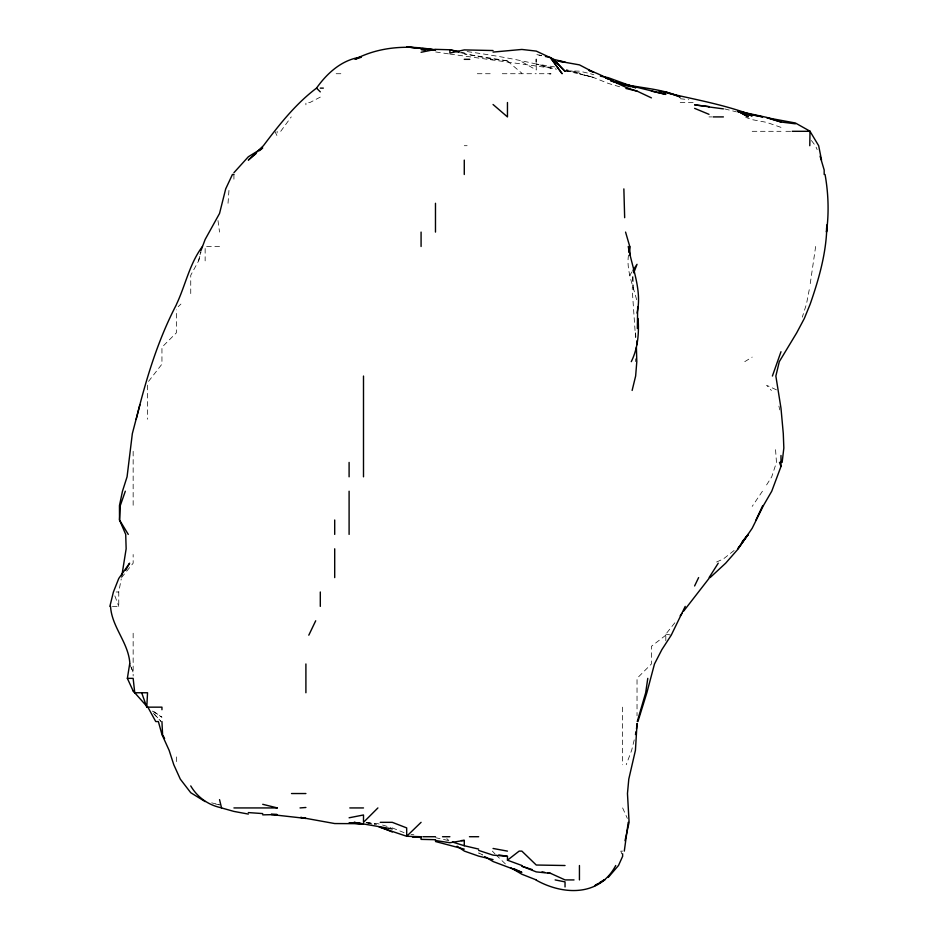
<?xml version="1.0" encoding="UTF-8"?>
<svg xmlns="http://www.w3.org/2000/svg" width="938" height="938" viewBox="0 0 938 938"><rect width="100%" height="100%" fill="white"/><g stroke="black" fill="none" stroke-linecap="round" stroke-linejoin="round"><path stroke-width="0.7" stroke-dasharray="4.69 3.52" d="M632.763 276.71L632.224 289.666L635.507 337.176M635.389 361.646L635.518 358.773M228.028 203.288L229.06 188.89M815.65 246.483L809.775 286.817M628.483 255.113C626.174 270.414 633.056 285.316 636.656 299.961M112.408 606.382L118.763 606.382L118.763 591.984L121.26 578.898M809.248 289.666L806.469 304.064L802.307 317.15M190.742 293.594L190.742 275.268L198.61 260.87L200.732 251.712M634.24 739.871L631.649 750.341L626.221 764.74M198.61 260.87L201.049 251.712M766.592 484.923L771.716 476.821L776.465 462.422L775.445 448.024M632.189 271.621L629.773 275.268L631.802 275.268M762.442 491.219L752.194 506.379M280.732 131.308L291.261 116.91M665.816 640.76L665.816 634.147L676.439 620.78M121.518 577.597L133.149 563.199L133.149 554.51M148.532 381.414L161.946 364.132L161.946 347.248L176.344 332.861L176.344 309.868M178.173 306.691L180.928 304.064M734.114 550.489L723.397 558.931L713.959 563.199M744.772 361.646L752.194 357.108M320.304 97.106L309.927 102.512L305.905 102.512L305.905 104.833M459.948 52.798L464.275 52.68M336.156 73.727L341.983 73.727M477.29 73.727L493.06 73.727M502.264 73.727L536.255 73.727M539.315 73.727L550.641 73.727M680.214 102.512L694.612 102.512M708.999 116.91L711.79 116.91M752.194 131.308L780.991 131.308M785.892 131.308L791.32 131.308M464.275 145.707L467.124 145.707M219.539 246.483L205.141 246.483L205.141 260.87M116.136 591.984L118.763 591.984M665.816 635.178L651.418 646.305L651.418 663.963L637.031 678.362L637.031 715.8M622.633 851.118L620.804 851.118L622.175 855.022M566.482 70.831L579.438 71.159L589.111 73.399M366.371 822.603L377.897 823.693L390.982 827.504M467.147 51.59C497.187 55.811 527.297 60.982 556.41 69.318M449.877 54.052L555.882 68.767M680.214 98.713L688.844 99.745M448.434 53.853L432.594 51.496M566.482 71.007L579.438 72.953L566.353 69.658M411.008 834.363L413.881 834.797M366.371 822.79L375.012 824.185M665.816 634.147L671.233 635.178M366.16 822.333L376.584 824.396M541.484 55.623L536.255 54.474L541.484 55.741M435.478 837.657L448.563 840.554M215.611 803.983L219.539 804.874L211.683 802.834M554.569 66.903L536.255 64.03L550.641 68.333M724.711 108.925L736.494 111.88M565.039 70.596L593.836 77.408L579.438 73.727L593.836 77.631L608.234 83.388L621.319 87.281M461.66 52.868L464.275 53.548M590.494 73.727L593.836 74.759M367.462 822.743L372.679 824.42M780.991 127.369L766.592 122.362L752.194 119.665L745.733 117.367M392.283 827.891L404.067 832.651M482.589 854.776L478.661 852.97L482.261 855.104M776.488 389.868L766.592 385.26L771.399 390.443M521.856 61.744L536.255 69.998L536.255 63.456M152.355 711.063L161.946 717.218L152.355 710.512M507.458 61.017L521.856 73.223M446.781 838.607L448.845 840.483M495.065 854.014L492.368 851.118M496.061 854.975L507.059 865.516M153.386 713.326L161.172 721.557L153.574 713.326M811.393 140.501L815.427 145.707L817.174 149.634M274.811 131.308L277.12 135.963L277.12 131.308M622.633 807.935L627.334 818.405M130.171 665.171L133.149 672.37L130.347 665.171M114.87 595.911L118.763 606.382M778.903 406.107L779.795 409.906M217.991 220.571L219.539 232.085M632.904 276.71L633.666 289.666M622.633 707.158L622.633 764.74M233.925 174.491L233.925 181.515M176.344 756.919L176.344 764.74M147.547 385.143L147.547 419.227M133.149 451.319L133.149 505.605M133.149 633.22L133.149 675.97M507.458 60.841L493.06 59.223L464.275 53.841L507.458 60.841M493.06 59.786L490.504 59.329L493.06 59.821M635.847 337.176L635.601 332.861L635.741 337.176"/><path stroke-width="1.41" d="M809.775 145.707L810.01 131.308L792.211 131.308M826.577 227.758L826.472 232.085C829.11 212.949 828.418 193.498 825.065 174.491M161.946 709.726L161.946 707.158L146.785 707.158L147.547 692.76L134.744 692.76L133.149 690.954L127.369 678.362L129.667 663.963M637.031 723.726L635.425 750.341L628.788 779.138L627.463 793.536L629.093 822.333L625.013 840.729M637.336 328.535L637.676 306.937M628.226 822.333L624.298 851.118M631.286 361.646C637.899 348.221 639.177 333.189 638.063 318.463M782.14 462.422L783.84 448.024L783.289 433.626L780.991 408.276L775.855 376.044L779.302 361.646L796.69 332.861L804.335 318.463L810.198 304.064C819.038 278.609 826.648 252.029 826.847 224.886M647.783 678.362L645.684 692.76L637.265 721.557M628.906 252.24L629.75 246.483L625.564 232.085M121.776 576.155L126.149 548.8L125.704 534.402L119.525 520.004L119.454 505.605L122.468 491.219L127.064 476.821L132.34 433.626L139.868 404.841M635.472 734.548L635.987 731.746M636.503 728.943L637.031 723.843M637.031 313.104C642.295 290.721 632.271 268.315 628.249 246.483M201.037 250.399L205.141 239.483L219.539 213.454L225.695 188.89L232.425 174.491L233.925 174.491M136.198 419.227C145.871 379.925 157.549 340.811 176.344 304.791L176.602 304.064C185.572 284.988 189.558 263.672 202.444 246.483M632.13 390.443L635.636 376.044L636.808 361.646L636.398 347.248M637.934 721.557L646.857 692.76L654.49 663.963L661.9 649.577L671.233 635.178L685.232 606.382M772.396 376.044L780.991 351.715M780.991 455.493L780.991 466.456L771.74 491.219L763.403 505.605L752.194 528.258L737.796 549.351L725.649 563.199L710.113 577.597M125.317 491.219L120.287 505.605L119.525 520.004L128.272 534.402M633.748 272.841L637.031 264.317L632.998 270.402M755.969 520.004L762.711 505.605M308.801 635.178L315.707 620.78M694.612 585.957L698.611 577.597M125.563 570.398L129.608 563.199L118.763 578.476L113.416 591.984L109.875 606.382L110.543 606.382C111.739 627.276 128.787 642.788 129.878 663.963M709.093 577.597L718.227 563.199M748.149 534.402L737.796 548.8L748.231 534.402L742.146 541.73M615.727 865.516C599.546 896.435 563.574 895.438 536.255 880.184M680.214 615.785L681.949 613.429M683.673 611.084L708.999 578.441M608.234 877.429L618.482 865.516L622.633 856.324L622.633 853.721M256.074 153.551L248.324 160.105L263.402 145.707C279.231 124.766 295.411 104.048 316.528 88.125C327.139 73.094 341.971 59.692 360.86 57.124M233.925 172.698L248.324 156.787L262.722 147.934L259.404 150.748M377.897 807.935L363.498 822.333L363.498 814.97L349.1 817.795M421.08 822.333L406.682 836.274L379.198 827.035M521.856 865.481L507.458 860.193L519.136 851.118L521.856 851.118L536.255 865.024L565.039 865.516M594.962 885.554L597.213 884.147M599.476 882.728L603.978 879.914M595.067 885.554L604.869 879.914M361.071 57.312L355.01 59.329C379.515 46.454 408.651 44.79 435.478 50.124L422.522 48.6M421.08 52.282L435.478 49.362L449.877 49.773L459.034 51.625M478.661 849.089L464.275 845.724L464.275 840.389L449.877 842.734L435.478 840.507L435.478 839.698L421.08 839.369L421.08 836.719L406.682 836.274L406.682 827.902L392.283 822.333L380.23 822.333M300.031 807.935L305.905 807.489M493.06 52.082L521.856 49.444L536.255 51.098L550.641 57.816L562.12 73.727L550.641 57.968M461.39 840.554L464.275 840.389M262.722 814.852L277.12 814.547L271.363 814.149M464.275 59.329L469.786 59.329M549.715 73.727L550.641 73.727M320.304 88.125L323.34 88.125M713.103 116.91L723.397 116.91M780.991 462.422L779.501 462.422L780.991 466.456M127.369 678.362L133.149 678.362L134.744 692.76L146.633 706.126M291.507 793.536L305.905 793.536M233.925 807.935L277.12 807.935M349.804 807.935L363.498 807.935M421.08 836.719L412.216 836.719L421.08 837.505M422.85 836.719L435.478 836.719M442.537 836.719L449.877 836.719M469.457 836.719L478.661 836.719M574.033 879.914L565.039 879.914L550.641 873.372L547.769 872.879M435.478 49.62L421.08 49.48L425.406 50.242M493.06 50.535L464.275 49.902L449.877 53.067L449.877 49.773L459.034 52.176M248.324 812.578L262.722 813.586M277.39 807.935L262.722 804.3M507.458 860.193L507.458 856.347L493.06 855.139L478.661 850.426M363.498 824.115L349.1 822.802L362.056 823.705L334.702 823.552L300.676 817.408L305.905 818.428L271.363 814.559M422.522 48.565L435.478 49.831M550.641 873.372L536.255 871.894L521.856 866.196L532.327 869.632M708.999 106.592L694.612 104.88L708.999 106.756M809.775 131.074L795.389 122.995L766.592 117.684L780.991 122.01L795.389 123.816M708.999 106.955L723.397 108.867M658.617 90.951C689.407 98.572 721.146 103.602 750.881 114.729M392.283 828.922L354.06 822.333L362.15 823.857M498.817 854.917L507.458 856.347M542.012 871.906L544.884 872.399M744.995 113.475L762.7 116.91L737.796 111.622L752.194 115.878L737.796 111.071L748.219 116.91L737.796 110.883M493.06 848.468L507.458 851.118M248.324 814.078L233.925 811.417L219.539 807.372A45.681 45.681 0 0 1 190.742 785.915M600.379 76.166L608.234 77.678L635.718 87.691M555.132 879.914L565.039 881.884L565.039 886.973M623.934 84.268C642.765 88.313 662.38 88.934 680.214 96.989L665.816 91.959M545.412 56.479L550.641 57.617L553.479 59.329L565.039 71.335L553.479 59.329L565.039 62.096L557.84 61.029L579.438 64.874L593.836 72.355L588.607 70.327M651.418 91.092L665.816 94.41L610.849 80.903L630.488 86.73M625.88 88.453L637.031 91.103L651.418 97.88M493.06 859.595L478.661 856.124L464.404 851.118L457.076 846.228M464.275 849.148L435.478 841.527M623.934 84.385L635.718 87.75M750.881 114.87L737.796 111.106L766.592 117.356L780.991 122.01M637.031 91.103C619.995 86.519 605.385 75.732 588.607 70.221M452.491 842.043L464.275 845.724M536.255 879.914L521.856 874.239L511.058 867.908M379.198 826.636L392.283 831.983M694.612 108.362L708.999 114.33M514.001 868.764L521.856 872.34L493.06 861.518L484.665 856.535M205.141 801.58L190.742 792.716L180.307 779.138L173.788 764.74L169.133 750.341L161.946 734.513L158.37 721.557L155.743 721.557L147.876 707.158M493.06 104.505L507.458 116.91L507.458 102.512M133.149 690.954L135.154 692.76M316.528 88.125L320.304 91.877M810.01 131.308L818.663 145.707L821.536 160.105M163.282 735.955L164.596 738.569M820.082 156.177L824.174 169.989L824.174 174.491M141.661 692.76L146.785 707.158M219.539 799.633L221.544 807.935M161.946 721.557L162.649 735.955M624.661 217.686L623.864 188.89M629.75 246.483L629.961 255.113M637.031 340.752L637.031 344.692M579.438 865.516L579.438 879.914M536.255 59.329L536.255 61.955M464.275 160.105L464.275 174.491M435.478 203.288L435.478 232.085M421.08 232.085L421.08 246.483M363.498 376.044L363.498 476.821M349.1 462.422L349.1 476.821M349.1 491.219L349.1 534.402M334.702 520.004L334.702 534.402M334.702 548.8L334.702 577.597M320.304 591.984L320.304 606.382M305.905 663.963L305.905 692.76M419.638 48.284L406.682 46.935L419.638 48.272M608.234 78.78L605.62 78.077L608.234 78.78"/></g></svg>
